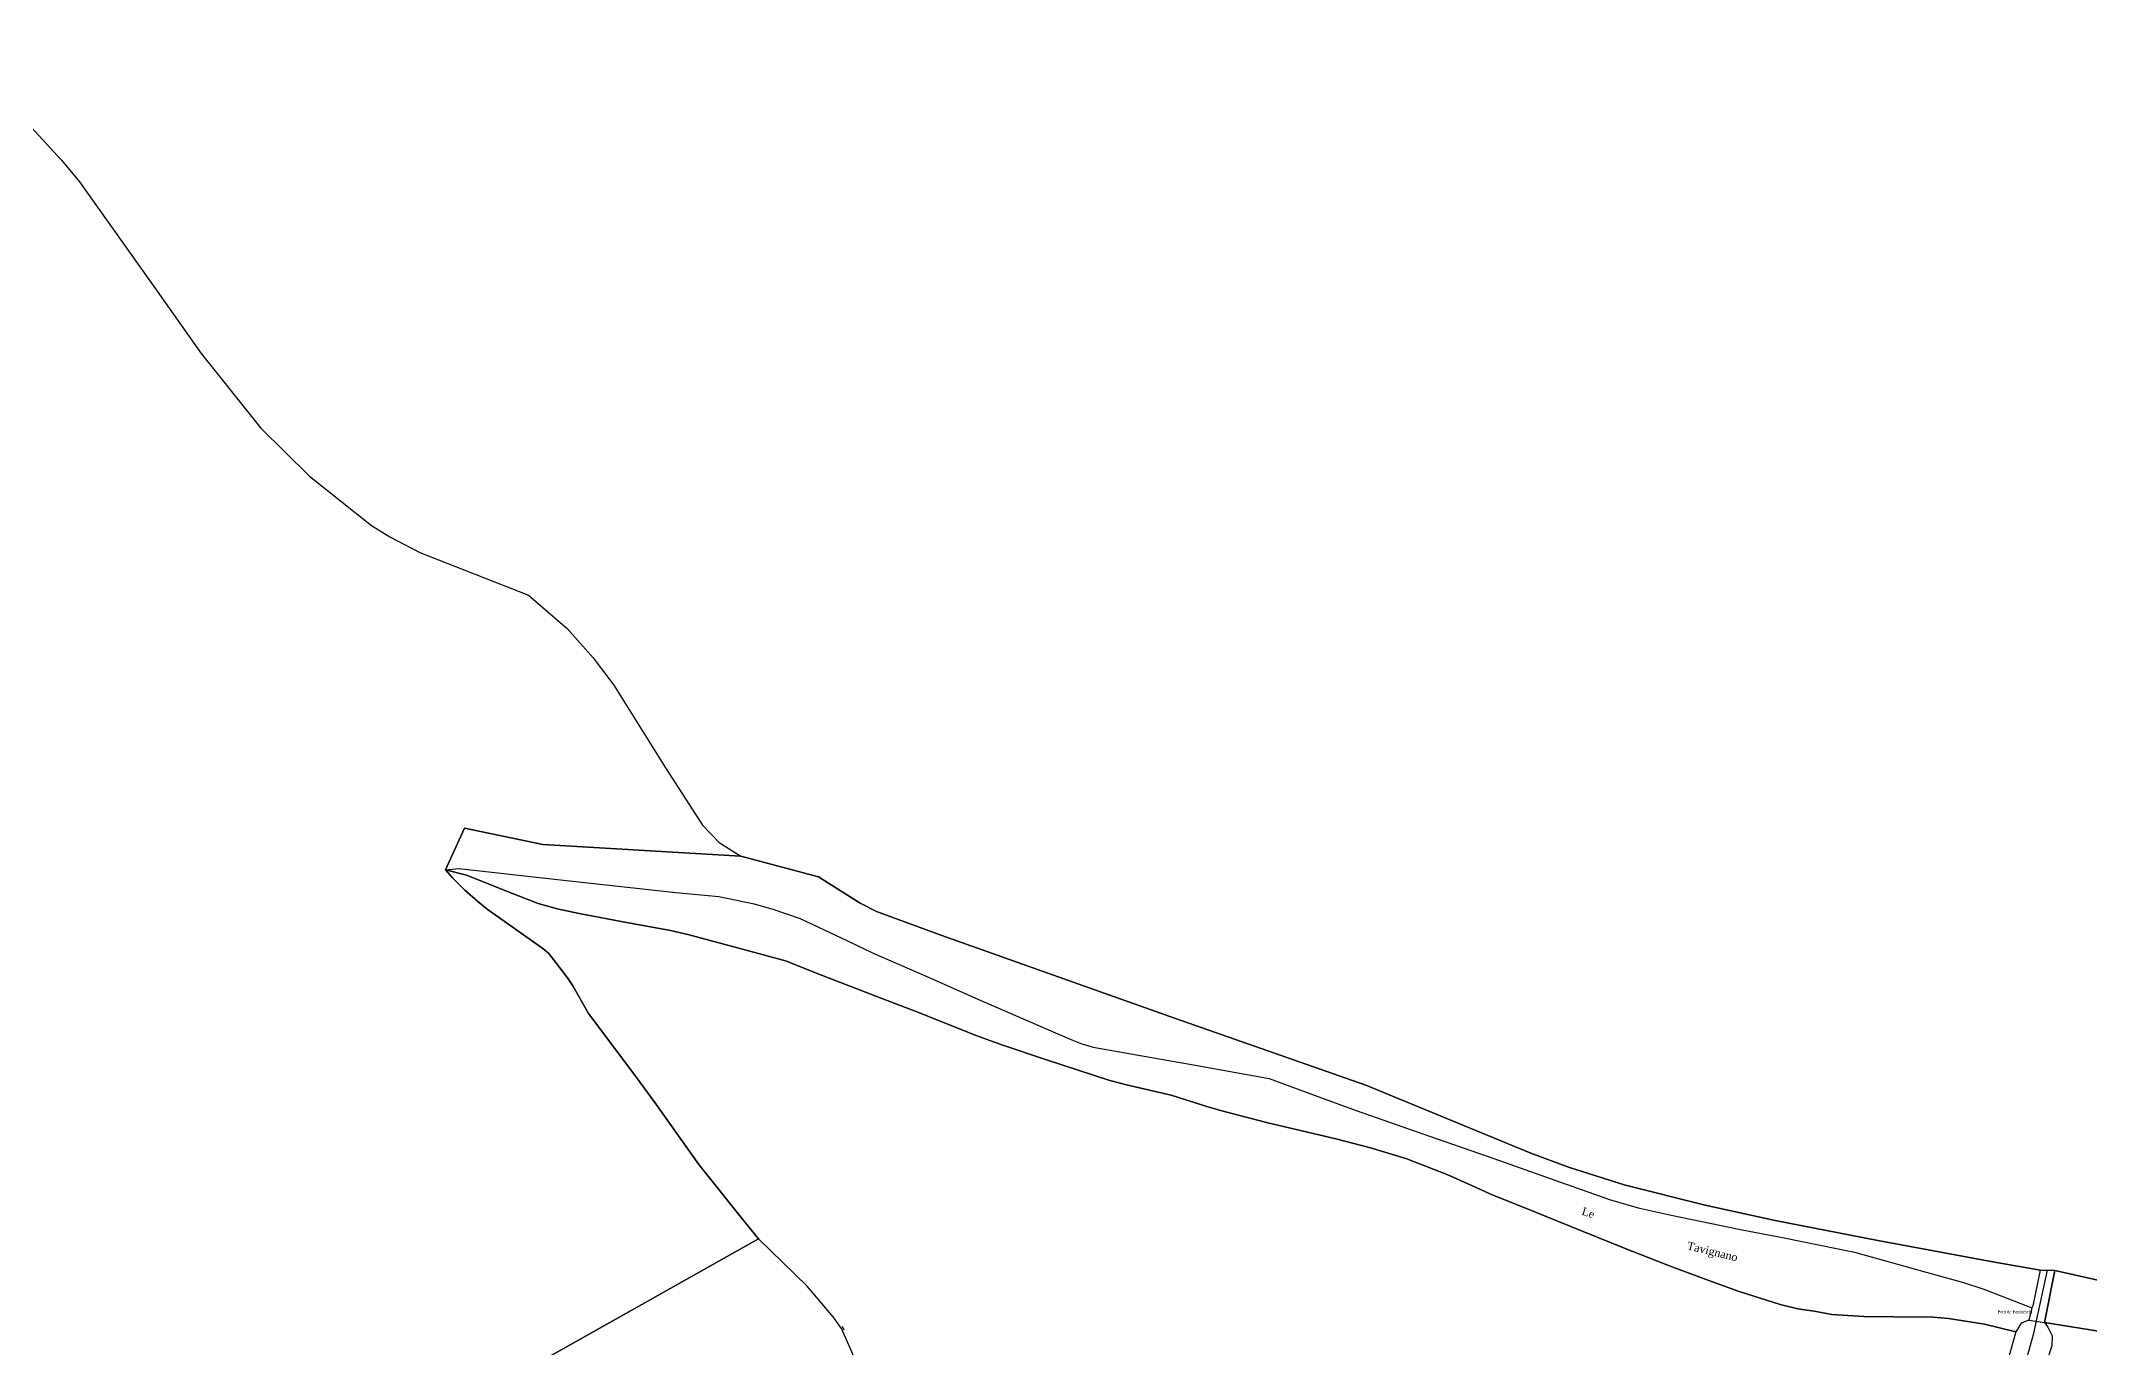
# Model space of a CAD drawing. Extents: x 1208104 to 1212743, y 6150498 to 6153217.
# Drawn here: x 1211456 to 1212223, y 6151709 to 6152198 of the extents above; entities that cross this region are included whole.
import ezdxf

# ---------------------------------------------------------------- set-up
doc = ezdxf.new("R2010")
doc.units = 0
doc.linetypes.add('CONTINU', pattern=[0])
doc.layers.get('0').update_dxf_attribs({"linetype": 'CONTINU'})
for name, color, linetype in [('1LIEUDIT', 7, 'CONTINU'), ('1PARCELLE', 7, 'CONTINU'), ('1SECTION', 7, 'CONTINU'), ('1SUBDSECT', 7, 'CONTINU'), ('1TRONFLUV', 7, 'CONTINU'), ('1ZONCOMM', 7, 'CONTINU'), ('3ENSIMMO', 7, 'CONTINU'), ('3FISCLINE', 7, 'CONTINUOUS'), ('3MURNONMI', 7, 'CONTINU'), ('3PONT', 7, 'CONTINU'), ('3TRONFLUVTEX', 7, 'CONTINU')]:
    doc.layers.add(name, color=color, linetype=linetype)
doc.styles.get("Standard").update_dxf_attribs({"font": 'Times New Roman'})

# ---------------------------------------------------------------- blocks, each defined once
blk = doc.blocks.new('MURNOMI')
blk.add_line((-0.75, 0.5), (0.75, 0.5))

msp = doc.modelspace()

# ---------------------------------------------------------------- linework, layer by layer
at = {"layer": '1LIEUDIT'}
msp.add_lwpolyline([(1212246.73, 6151729.71), (1212210.47, 6151737.83), (1212204.96, 6151737.94), (1212187.24, 6151741.03), (1212144.19, 6151748.97), (1212105.74, 6151756.48), (1212079.49, 6151762.28), (1212049.12, 6151769.9), (1212028.25, 6151776.44), (1212014.15, 6151781.8), (1211952.26, 6151807.24), (1211880.86, 6151832.18), (1211793.27, 6151863.23), (1211768.77, 6151872.26), (1211762.72, 6151875.44), (1211747.06, 6151885.3), (1211717.95, 6151892.94), (1211643.7, 6151897.33), (1211614.35, 6151903.53), (1211607.32, 6151887.91), (1211609.87, 6151884.82), (1211614.5, 6151880.24), (1211619.4, 6151875.99), (1211622.92, 6151873.14), (1211643.79, 6151858.43), (1211646.03, 6151856.57), (1211653.06, 6151847.47), (1211654.95, 6151844.37), (1211660.93, 6151834.06), (1211677.47, 6151811.94), (1211685.79, 6151800.77), (1211702.25, 6151777.49), (1211719.09, 6151756.36), (1211724.59, 6151749.61), (1211646.03, 6151705.49)], dxfattribs=at)
at = {"layer": '1PARCELLE'}
for points in [[(1211759.6, 6151707.29), (1211755.77, 6151716.08), (1211752.61, 6151720.47), (1211742.86, 6151731.9), (1211724.59, 6151749.61), (1211719.09, 6151756.36), (1211702.25, 6151777.49), (1211685.79, 6151800.77), (1211677.47, 6151811.94), (1211660.93, 6151834.06), (1211654.95, 6151844.37), (1211653.06, 6151847.47), (1211646.03, 6151856.57), (1211643.79, 6151858.43), (1211622.92, 6151873.14), (1211619.4, 6151875.99), (1211614.5, 6151880.24), (1211609.87, 6151884.82), (1211607.32, 6151887.91), (1211615.15, 6151885.93), (1211632.4, 6151878.99), (1211642, 6151875.3), (1211649.18, 6151873.28), (1211657.4, 6151871.5), (1211673.18, 6151868.55), (1211691.67, 6151865.19), (1211698.11, 6151863.71), (1211719.97, 6151857.73), (1211734.75, 6151853.74), (1211748.27, 6151848.45), (1211770.21, 6151839.96), (1211784.92, 6151834.29), (1211805.8, 6151825.88), (1211815.39, 6151822.44), (1211832.58, 6151816.69), (1211856.33, 6151808.97), (1211862.55, 6151807.34), (1211879.24, 6151803.45), (1211892.63, 6151799.17), (1211897.74, 6151797.69), (1211915.57, 6151793.12), (1211941.05, 6151787.05), (1211953.99, 6151783.77), (1211967.58, 6151779.66), (1211983.01, 6151773.65), (1211992.52, 6151769.41), (1211999.57, 6151766.11), (1212011.18, 6151761.46), (1212028.52, 6151754.52), (1212049.41, 6151746.04), (1212067.34, 6151739.09), (1212082.16, 6151733.6), (1212092.17, 6151729.98), (1212107.59, 6151725.05), (1212114.21, 6151723.4), (1212120.29, 6151722.56), (1212126.92, 6151721.3), (1212138.89, 6151720.56), (1212150.05, 6151720.38), (1212164.97, 6151720.33), (1212170.65, 6151719.78), (1212184.1, 6151717.69), (1212195.96, 6151714.76), (1212192.72, 6151703.66)], [(1212229.98, 6151714.54), (1212206.65, 6151718.34), (1212207.89, 6151716.51), (1212209.51, 6151713.29), (1212209.34, 6151709.51), (1212200.38, 6151681.96)]]:
    msp.add_lwpolyline(points, dxfattribs=at)
msp.add_lwpolyline([(1211724.59, 6151749.61), (1211646.03, 6151705.49), (1211666.34, 6151692.38), (1211736.63, 6151645.66), (1211760.31, 6151629.73), (1211763.21, 6151653.78), (1211764.12, 6151661.62), (1211764.99, 6151664.66), (1211770.78, 6151679.74), (1211769.49, 6151682.83), (1211768.52, 6151685.13), (1211766.72, 6151689.45), (1211759.6, 6151707.29), (1211755.77, 6151716.08), (1211752.61, 6151720.47), (1211742.86, 6151731.9), (1211724.59, 6151749.61)], close=True, dxfattribs=at)
at = {"layer": '1SECTION'}
msp.add_lwpolyline([(1211422.05, 6152198.35), (1211463.36, 6152153.66), (1211470.12, 6152145.64), (1211499.17, 6152104.64), (1211515.71, 6152081.3), (1211538.06, 6152053.32), (1211556.34, 6152035.34), (1211579.49, 6152016.85), (1211586.43, 6152012.6), (1211597.61, 6152006.79), (1211638.43, 6151990.74), (1211652.92, 6151978.22), (1211662.59, 6151967.23), (1211670.32, 6151957.05), (1211689.69, 6151926.14), (1211703.58, 6151904.55), (1211709.88, 6151898.08), (1211717.95, 6151892.94), (1211747.06, 6151885.3), (1211762.72, 6151875.44), (1211768.77, 6151872.26), (1211793.27, 6151863.23), (1211880.86, 6151832.18), (1211952.26, 6151807.24), (1212014.15, 6151781.8), (1212028.25, 6151776.44), (1212049.12, 6151769.9), (1212079.49, 6151762.28), (1212105.74, 6151756.48), (1212144.19, 6151748.97), (1212187.24, 6151741.03), (1212204.96, 6151737.94), (1212210.47, 6151737.83), (1212246.73, 6151729.71)], dxfattribs=at)
at = {"layer": '1SUBDSECT'}
msp.add_lwpolyline([(1211646.03, 6151705.49), (1211724.59, 6151749.61), (1211719.09, 6151756.36), (1211702.25, 6151777.49), (1211685.79, 6151800.77), (1211677.47, 6151811.94), (1211660.93, 6151834.06), (1211654.95, 6151844.37), (1211653.06, 6151847.47), (1211646.03, 6151856.57), (1211643.79, 6151858.43), (1211622.92, 6151873.14), (1211619.4, 6151875.99), (1211614.5, 6151880.24), (1211609.87, 6151884.82), (1211607.32, 6151887.91), (1211614.35, 6151903.53), (1211643.7, 6151897.33), (1211717.95, 6151892.94), (1211747.06, 6151885.3), (1211762.72, 6151875.44), (1211768.77, 6151872.26), (1211793.27, 6151863.23), (1211880.86, 6151832.18), (1211952.26, 6151807.24), (1212014.15, 6151781.8), (1212028.25, 6151776.44), (1212049.12, 6151769.9), (1212079.49, 6151762.28), (1212105.74, 6151756.48), (1212144.19, 6151748.97), (1212187.24, 6151741.03), (1212204.96, 6151737.94), (1212210.47, 6151737.83), (1212246.73, 6151729.71)], dxfattribs=at)
at = {"layer": '1TRONFLUV'}
msp.add_lwpolyline([(1212200.71, 6151719.13), (1212197.96, 6151718.03), (1212195.96, 6151714.76), (1212184.1, 6151717.69), (1212170.65, 6151719.78), (1212164.97, 6151720.33), (1212150.05, 6151720.38), (1212138.89, 6151720.56), (1212126.92, 6151721.3), (1212120.29, 6151722.56), (1212114.21, 6151723.4), (1212107.59, 6151725.05), (1212092.17, 6151729.98), (1212082.16, 6151733.6), (1212067.34, 6151739.09), (1212049.41, 6151746.04), (1212028.52, 6151754.52), (1212011.18, 6151761.46), (1211999.57, 6151766.11), (1211992.52, 6151769.41), (1211983.01, 6151773.65), (1211967.58, 6151779.66), (1211953.99, 6151783.77), (1211941.05, 6151787.05), (1211915.57, 6151793.12), (1211897.74, 6151797.69), (1211892.63, 6151799.17), (1211879.24, 6151803.45), (1211862.55, 6151807.34), (1211856.33, 6151808.97), (1211832.58, 6151816.69), (1211815.39, 6151822.44), (1211805.8, 6151825.88), (1211784.92, 6151834.29), (1211770.21, 6151839.96), (1211748.27, 6151848.45), (1211734.75, 6151853.74), (1211719.97, 6151857.73), (1211698.11, 6151863.71), (1211691.67, 6151865.19), (1211673.18, 6151868.55), (1211657.4, 6151871.5), (1211649.18, 6151873.28), (1211642, 6151875.3), (1211632.4, 6151878.99), (1211615.15, 6151885.93), (1211607.32, 6151887.91), (1211614.35, 6151903.53), (1211643.7, 6151897.33), (1211717.95, 6151892.94), (1211747.06, 6151885.3), (1211762.72, 6151875.44), (1211768.77, 6151872.26), (1211793.27, 6151863.23), (1211880.86, 6151832.18), (1211952.26, 6151807.24), (1212014.15, 6151781.8), (1212028.25, 6151776.44), (1212049.12, 6151769.9), (1212079.49, 6151762.28), (1212105.74, 6151756.48), (1212144.19, 6151748.97), (1212187.24, 6151741.03), (1212204.96, 6151737.94), (1212202.26, 6151724.51), (1212201.86, 6151723.83), (1212200.71, 6151719.13)], close=True, dxfattribs=at)
msp.add_lwpolyline([(1212246.73, 6151729.71), (1212210.47, 6151737.83), (1212206.65, 6151718.34), (1212229.98, 6151714.54)], dxfattribs=at)
at = {"layer": '1ZONCOMM'}
msp.add_lwpolyline([(1212001.82, 6151466.44), (1212019.35, 6151481.89), (1212064.92, 6151535.21), (1212126.03, 6151606.6), (1212168.89, 6151656.81), (1212194.58, 6151685.04), (1212202.7, 6151714.29), (1212207.79, 6151737.89)], dxfattribs=at)
at = {"layer": '3FISCLINE'}
msp.add_lwpolyline([(1211607.32, 6151887.91), (1211612.31, 6151888.33), (1211650.44, 6151884.16), (1211693.62, 6151879.42), (1211709.75, 6151877.9), (1211722.93, 6151875.19), (1211730.35, 6151872.97), (1211740.28, 6151869.6), (1211757.9, 6151861.27), (1211767.6, 6151856.72), (1211787.67, 6151847.92), (1211808.8, 6151838.58), (1211841.48, 6151824.45), (1211845.84, 6151822.64), (1211850.03, 6151821.44), (1211861.99, 6151819.36), (1211889.08, 6151814.54), (1211916.06, 6151809.7), (1211935.58, 6151802.49), (1211948.65, 6151797.75), (1211973.19, 6151789.14), (1212000.17, 6151779.69), (1212023.52, 6151771.52), (1212043.53, 6151764.39), (1212054.3, 6151761.24), (1212066.65, 6151758.5), (1212092.73, 6151753.17), (1212109.01, 6151749.98), (1212135.38, 6151744.63), (1212162.23, 6151737.13), (1212176.25, 6151733.31), (1212183.93, 6151730.76), (1212201.86, 6151723.83)], dxfattribs=at)
at = {"layer": '3PONT'}
msp.add_lwpolyline([(1212200.71, 6151719.13), (1212206.65, 6151718.34), (1212210.47, 6151737.83), (1212204.96, 6151737.94), (1212202.26, 6151724.51), (1212201.86, 6151723.83), (1212200.71, 6151719.13)], close=True, dxfattribs=at)

# ---------------------------------------------------------------- block references
at = {"layer": '3MURNONMI', "rotation": 293.6}
msp.add_blockref('MURNOMI', (1211755.77, 6151716.08), dxfattribs=at)

# ---------------------------------------------------------------- texts
at = {"layer": '3ENSIMMO'}
msp.add_text('Pont de Papineschi', height=1.125, dxfattribs=at).set_placement((1212189.06, 6151721.8))
at = {"layer": '3TRONFLUVTEX'}
for s, rotation, p in [('Le', 341.8, (1212032.9, 6151758.76)), ('Tavignano', 346.3, (1212072.42, 6151745.76))]:
    msp.add_text(s, height=3, rotation=rotation, dxfattribs=at).set_placement(p)

doc.saveas('drawing.dxf')
